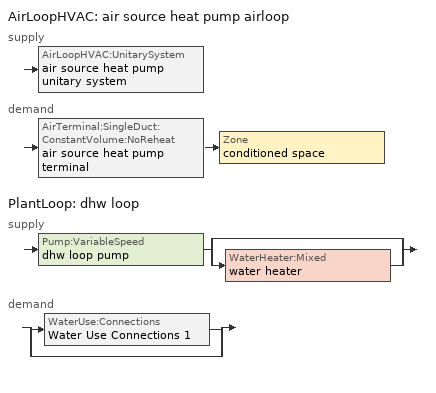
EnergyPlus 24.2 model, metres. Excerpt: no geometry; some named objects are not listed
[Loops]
AirLoopHVAC 'air source heat pump airloop'
 supply: AirLoopHVAC:UnitarySystem 'air source heat pump unitary system'
 demand: AirTerminal:SingleDuct:ConstantVolume:NoReheat 'air source heat pump terminal' > Zone 'conditioned space'
PlantLoop 'dhw loop'
 supply: Pump:VariableSpeed 'dhw loop pump' > split
  | bypass
  | WaterHeater:Mixed 'water heater'
 demand: split
  | WaterUse:Connections 'Water Use Connections 1'
  | bypass
[ZoneControl:Thermostat]
conditioned space Thermostat: Zone or ZoneList=conditioned space; Control Type Schedule=conditioned space Thermostat Schedule; Control 1=conditioned space temperature setpoint; Temperature Difference Between Cutout And Setpoint {deltaC}=0
[ThermostatSetpoint:DualSetpoint]
conditioned space temperature setpoint: Heating Setpoint Temperature Schedule=heating setpoint; Cooling Setpoint Temperature Schedule=cooling setpoint
[AirLoopHVAC:UnitarySystem] Control Type=Load; Controlling Zone or Thermostat Location=conditioned space; Dehumidification Control Type=None; Availability Schedule=Always On Discrete; Fan Placement=BlowThrough; DX Heating Coil Sizing Ratio=1; Use DOAS DX Cooling Coil=No; Minimum Supply Air Temperature {C}=2; Latent Load Control=SensibleOnlyLoadControl; Heating Supply Air Flow Rate Method=SupplyAirFlowRate; No Load Supply Air Flow Rate Method=SupplyAirFlowRate; No Load Supply Air Flow Rate {m3/s}=0; No Load Supply Air Flow Rate Control Set To Low Speed=Yes; Maximum Supply Air Temperature {C}=48.8889; Maximum Outdoor Dry-Bulb Temperature for Supplemental Heater Operation {C}=21; Ancillary On-Cycle Electric Power {W}=0; Ancillary Off-Cycle Electric Power {W}=0
Name | Supply Fan | Supply Air Fan Operating Mode Schedule | Heating Coil | Cooling Supply Air Flow Rate Method | Heating Supply Air Flow Rate {m3/s} | Cooling Coil | Cooling Supply Air Flow Rate {m3/s}
unit heater unitary system | unit heater supply fan | unit heater auto fan schedule | unit heater htg coil | None | 0.00141584
air source heat pump unitary system | air source heat pump supply fan | air source heat pump auto fan schedule | air source heat pump htg coil | SupplyAirFlowRate | 0.445046 | air source heat pump clg coil | 0.569169
[Fan:SystemModel] Availability Schedule=Always On Discrete; Speed Control Method=Discrete; Electric Power Minimum Flow Rate Fraction=0.2; Design Pressure Rise {Pa}=500; Motor Efficiency=1; Motor In Air Stream Fraction=1; Design Electric Power Consumption {W}=Autosize; Design Power Sizing Method=PowerPerFlow; Electric Power Per Unit Flow Rate Per Unit Pressure {W/((m3/s)-Pa)}=1.66667; Fan Total Efficiency=0.7; Motor Loss Radiative Fraction=0
Name | Design Maximum Air Flow Rate {m3/s} | Electric Power Per Unit Flow Rate {W/(m3/s)} | Number of Speeds | Speed Flow Fraction 1 | Speed Electric Power Fraction 1 | Speed Flow Fraction 2 | Speed Electric Power Fraction 2
unit heater supply fan | 0.00141584 | 1e-06 | 1 | 1 | 1
air source heat pump supply fan | 0.569169 | 1059.44 | 2 | 0.78192 | 0.47807 | 1 | 1
[Coil:Heating:Fuel]
unit heater htg coil: Availability Schedule=Always On Discrete; Fuel Type=OtherFuel1; Burner Efficiency=0.3; Nominal Capacity {W}=0.293071; On Cycle Parasitic Electric Load {W}=0; Off Cycle Parasitic Fuel Load {W}=0
[ZoneHVAC:Baseboard:Convective:Electric]
electric baseboard: Availability Schedule=Always On Discrete; Heating Design Capacity {W}=17241.1; Efficiency=1
[AirTerminal:SingleDuct:ConstantVolume:NoReheat]
air source heat pump terminal: Availability Schedule=Always On Discrete; Maximum Air Flow Rate {m3/s}=0.569169
[Zone equipment]
conditioned space: unit heater unitary system, electric baseboard, air source heat pump terminal
[AirLoopHVAC]
air source heat pump airloop: Design Supply Air Flow Rate {m3/s}=0.569169; Design Return Air Flow Fraction of Supply Air Flow=1
[Sizing:System]
air source heat pump airloop: Type of Load to Size On=Sensible; Design Outdoor Air Flow Rate {m3/s}=Autosize; Central Heating Maximum System Air Flow Ratio=0.3; Preheat Design Temperature {C}=7; Preheat Design Humidity Ratio {kgWater/kgDryAir}=0.008; Precool Design Temperature {C}=12.8; Precool Design Humidity Ratio {kgWater/kgDryAir}=0.008; Central Cooling Design Supply Air Temperature {C}=12.8; Central Heating Design Supply Air Temperature {C}=16.7; Type of Zone Sum to Use=NonCoincident; 100% Outdoor Air in Cooling=Yes; 100% Outdoor Air in Heating=Yes; Central Cooling Design Supply Air Humidity Ratio {kgWater/kgDryAir}=0.0085; Central Heating Design Supply Air Humidity Ratio {kgWater/kgDryAir}=0.008; Cooling Supply Air Flow Rate Method=DesignDay; Cooling Supply Air Flow Rate {m3/s}=0; Cooling Supply Air Flow Rate Per Floor Area {m3/s-m2}=0.00996765; Cooling Fraction of Autosized Cooling Supply Air Flow Rate=1; Cooling Supply Air Flow Rate Per Unit Cooling Capacity {m3/s-W}=3.94755e-05; Heating Supply Air Flow Rate Method=DesignDay; Heating Supply Air Flow Rate {m3/s}=0; Heating Supply Air Flow Rate Per Floor Area {m3/s-m2}=0.00996765; Heating Fraction of Autosized Heating Supply Air Flow Rate=1; Heating Fraction of Autosized Cooling Supply Air Flow Rate=1; Heating Supply Air Flow Rate Per Unit Heating Capacity {m3/s-W}=3.15882e-05; System Outdoor Air Method=ZoneSum; Zone Maximum Outdoor Air Fraction=1; Cooling Design Capacity Method=CoolingDesignCapacity; Cooling Design Capacity {W}=Autosize; Cooling Design Capacity Per Floor Area {W/m2}=234.7; Fraction of Autosized Cooling Design Capacity=1; Heating Design Capacity Method=HeatingDesignCapacity; Heating Design Capacity {W}=Autosize; Heating Design Capacity Per Floor Area {W/m2}=157; Fraction of Autosized Heating Design Capacity=1; Central Cooling Capacity Control Method=OnOff; Occupant Diversity=Autosize
[AvailabilityManager:Scheduled]
air source heat pump airloop Availability Manager: Schedule=Always On Discrete
[Coil:Heating:DX:SingleSpeed]
air source heat pump htg coil: Availability Schedule=Always On Discrete; Gross Rated Heating Capacity {W}=10325.2; Gross Rated Heating COP {W/W}=1.42251; Rated Air Flow Rate {m3/s}=0.546373; Rated Supply Fan Power Per Volume Flow Rate 2017 {W/(m3/s)}=773.3; Rated Supply Fan Power Per Volume Flow Rate 2023 {W/(m3/s)}=934.4; Heating Capacity Function of Temperature Curve=Heat-CAP-fT1; Heating Capacity Function of Flow Fraction Curve=Heat-CAP-fFF1; Energy Input Ratio Function of Temperature Curve=Heat-EIR-fT1; Energy Input Ratio Function of Flow Fraction Curve=Heat-EIR-fFF1; Part Load Fraction Correlation Curve=Heat-PLF-fPLR1; Defrost Energy Input Ratio Function of Temperature Curve=Defrosteir; Minimum Outdoor Dry-Bulb Temperature for Compressor Operation {C}=-17.7778; Maximum Outdoor Dry-Bulb Temperature for Defrost Operation {C}=4.44444; Crankcase Heater Capacity {W}=50; Maximum Outdoor Dry-Bulb Temperature for Crankcase Heater Operation {C}=10; Defrost Strategy=ReverseCycle; Defrost Control=Timed; Defrost Time Period Fraction=0.166667; Resistive Defrost Heater Capacity {W}=2000
[Coil:Cooling:DX:SingleSpeed]
air source heat pump clg coil: Availability Schedule=Always On Discrete; Gross Rated Total Cooling Capacity {W}=10897; Gross Rated Sensible Heat Ratio=0.759906; Gross Rated Cooling COP {W/W}=3.950564; Rated Air Flow Rate {m3/s}=0.56074; Rated Evaporator Fan Power Per Volume Flow Rate 2017 {W/(m3/s)}=773.3; Rated Evaporator Fan Power Per Volume Flow Rate 2023 {W/(m3/s)}=934.4; Total Cooling Capacity Function of Temperature Curve=Cool-CAP-fT1; Total Cooling Capacity Function of Flow Fraction Curve=Cool-CAP-fFF1; Energy Input Ratio Function of Temperature Curve=Cool-EIR-fT1; Energy Input Ratio Function of Flow Fraction Curve=Cool-EIR-fFF1; Part Load Fraction Correlation Curve=Cool-PLF-fPLR1; Minimum Outdoor Dry-Bulb Temperature for Compressor Operation {C}=-25; Nominal Time for Condensate Removal to Begin {s}=1000; Ratio of Initial Moisture Evaporation Rate and Steady State Latent Capacity=1.5; Maximum Cycling Rate {cycles/hr}=3; Latent Capacity Time Constant {s}=45; Condenser Type=AirCooled; Evaporative Condenser Effectiveness=0.9; Evaporative Condenser Air Flow Rate {m3/s}=Autosize; Evaporative Condenser Pump Rated Power Consumption {W}=Autosize; Crankcase Heater Capacity {W}=50; Maximum Outdoor Dry-Bulb Temperature for Crankcase Heater Operation {C}=10; Basin Heater Capacity {W/K}=0; Basin Heater Setpoint Temperature {C}=2
[PlantLoop]
dhw loop: Fluid Type=Water; Plant Equipment Operation Scheme=dhw loop Operation Schemes; Maximum Loop Temperature {C}=100; Minimum Loop Temperature {C}=0; Maximum Loop Flow Rate {m3/s}=0.01; Minimum Loop Flow Rate {m3/s}=0; Plant Loop Volume {m3}=0.003; Load Distribution Scheme=Optimal; Plant Loop Demand Calculation Scheme=SingleSetpoint; Common Pipe Simulation=None
[Sizing:Plant]
dhw loop: Loop Type=Heating; Design Loop Exit Temperature {C}=56; Loop Design Temperature Difference {deltaC}=5.55556; Sizing Option=NonCoincident; Zone Timesteps in Averaging Window=1; Coincident Sizing Factor Mode=None
[Pump:VariableSpeed]
dhw loop pump: Design Maximum Flow Rate {m3/s}=0.01; Design Pump Head {Pa}=1; Design Power Consumption {W}=0; Motor Efficiency=0.85; Fraction of Motor Inefficiencies to Fluid Stream=0; Coefficient 1 of the Part Load Performance Curve=0; Coefficient 2 of the Part Load Performance Curve=1; Coefficient 3 of the Part Load Performance Curve=0; Coefficient 4 of the Part Load Performance Curve=0; Design Minimum Flow Rate {m3/s}=0; Pump Control Type=Intermittent; Skin Loss Radiative Fraction=0.5; Design Power Sizing Method=PowerPerFlowPerPressure; Design Electric Power per Unit Flow Rate {W/(m3/s)}=348701.1; Design Shaft Power per Unit Flow Rate per Unit Head {W/((m3/s)-Pa)}=1.28205; Design Minimum Flow Rate Fraction=0
[WaterHeater:Mixed]
water heater: Tank Volume {m3}=0.221447; Setpoint Temperature Schedule=water heater setpoint; Deadband Temperature Difference {deltaC}=2; Maximum Temperature Limit {C}=99; Heater Control Type=Cycle; Heater Maximum Capacity {W}=3499.85; Heater Minimum Capacity {W}=0; Heater Ignition Minimum Flow Rate {m3/s}=0; Heater Ignition Delay {s}=0; Heater Fuel Type=Electricity; Heater Thermal Efficiency=1; Off Cycle Parasitic Fuel Consumption Rate {W}=0; Off Cycle Parasitic Fuel Type=Electricity; Off Cycle Parasitic Heat Fraction to Tank=0; On Cycle Parasitic Fuel Consumption Rate {W}=0; On Cycle Parasitic Fuel Type=Electricity; On Cycle Parasitic Heat Fraction to Tank=0; Ambient Temperature Indicator=Zone; Ambient Temperature Zone=conditioned space; Off Cycle Loss Coefficient to Ambient Temperature {W/K}=3.25153; Off Cycle Loss Fraction to Zone=1; On Cycle Loss Coefficient to Ambient Temperature {W/K}=3.25153; On Cycle Loss Fraction to Zone=1; Use Side Effectiveness=1; Source Side Effectiveness=1; Use Side Design Flow Rate {m3/s}=Autosize; Source Side Design Flow Rate {m3/s}=Autosize; Indirect Water Heating Recovery Time {hr}=1.5; Source Side Flow Control Mode=IndirectHeatPrimarySetpoint
[WaterHeater:Sizing]
water heater: Design Mode=PeakDraw; Time Storage Can Meet Peak Draw {hr}=0.538503; Time for Tank Recovery {hr}=0; Nominal Tank Volume for Autosizing Plant Connections {m3}=1
[SetpointManager:Scheduled]
Setpoint Manager Scheduled 1: Control Variable=Temperature; Schedule=dhw temp
[WaterUse:Connections]
Water Use Connections 1: Drain Water Heat Exchanger Type=None; Drain Water Heat Exchanger Destination=Plant; Water Use Equipment Name 1=dhw fixtures; Water Use Equipment Name 2=dhw distribution waste; Water Use Equipment Name 3=clothes washer; Water Use Equipment Name 4=dishwasher
[WaterUse:Equipment]
Name | Peak Flow Rate {m3/s} | Flow Rate Fraction Schedule | Target Temperature Schedule
dhw fixtures | 2.41897e-06 | dhw fixtures schedule | mixed water temperature schedule
dhw distribution waste | 7.3333e-07 | dhw fixtures schedule | mixed water temperature schedule
clothes washer | 9.69919e-07 | clothes washer schedule
dishwasher | 2.90872e-07 | dishwasher schedule
[PlantEquipmentOperationSchemes]
dhw loop Operation Schemes: Control Scheme Object Type 1=PlantEquipmentOperation:HeatingLoad; Control Scheme Name 1=dhw loop Heating Operation Scheme; Control Scheme Schedule Name 1=Always On Discrete
[PlantEquipmentOperation:HeatingLoad]
dhw loop Heating Operation Scheme: Load Range Lower Limit 1 {W}=0; Load Range Upper Limit 1 {W}=1000000000; Range Equipment List Name 1=dhw loop Heating Equipment List
[PlantEquipmentList]
dhw loop Heating Equipment List: WaterHeater:Mixed, water heater
[EnergyManagementSystem:GlobalVariable]
air_source_heat_pump_airloop_Fan_RTF
infil_program_Qfan
infil_program_Qinf
natural_vent_program_Qnv
natural_vent_program_Qwhf
[EnergyManagementSystem:InternalVariable]
air_source_heat_pump_airloop_max_sup_fan_mfr: Internal Data Index Key=air source heat pump supply fan; Internal Data Type=Fan Maximum Mass Flow Rate
[EnergyManagementSystem:Sensor]
Name | Output:Variable or Output:Meter Index Key | Output:Variable or Output:Meter
airflow_gain | infil flow | Infiltration Sensible Heat Gain Energy
airflow_gain_1 | natural vent flow | Infiltration Sensible Heat Gain Energy
airflow_gain_2 | whole house fan flow | Infiltration Sensible Heat Gain Energy
airflow_loss | infil flow | Infiltration Sensible Heat Loss Energy
airflow_loss_1 | natural vent flow | Infiltration Sensible Heat Loss Energy
airflow_loss_2 | whole house fan flow | Infiltration Sensible Heat Loss Energy
air_source_heat_pump_airloop_Fan_RTF_s | air source heat pump supply fan | Fan Runtime Fraction Speed 1
air_source_heat_pump_airloop_Fan_RTF_s_1 | air source heat pump supply fan | Fan Runtime Fraction Speed 2
air_source_heat_pump_clg_coil_s | air source heat pump clg coil | Cooling Coil Total Cooling Energy
air_source_heat_pump_htg_coil_s | air source heat pump htg coil | Heating Coil Heating Energy
air_source_heat_pump_supply_fan_s | air source heat pump supply fan | Fan Electricity Energy
clg_load_cond |  | Cooling:EnergyTransfer:Zone:CONDITIONED SPACE
clg_sp_s; clg_sp_s_1 | cooling setpoint | Schedule Value
clothes_dryer_exhaust_0_sch_s | clothes dryer exhaust 0 schedule | Schedule Value
conditioned_space_clg_unmet_s | conditioned space | Zone Cooling Setpoint Not Met Time
conditioned_space_htg_unmet_s | conditioned space | Zone Heating Setpoint Not Met Time
cool_season | cooling season schedule | Schedule Value
dhw_loss | water heater | Water Heater Heat Loss Energy
dhw_rtf | water heater | Water Heater Runtime Fraction
fridge_tin_s; tin_s; tin_s_1 | conditioned space | Zone Mean Air Temperature
htg_load_cond |  | Heating:EnergyTransfer:Zone:CONDITIONED SPACE
htg_sp_s; htg_sp_s_1 | heating setpoint | Schedule Value
ig_ee_conv | clothes dryer | Electric Equipment Convective Heating Energy
ig_ee_conv_1 | clothes washer | Electric Equipment Convective Heating Energy
ig_ee_conv_2 | cooking range | Electric Equipment Convective Heating Energy
ig_ee_conv_3 | dishwasher | Electric Equipment Convective Heating Energy
ig_ee_conv_4 | fridge | Electric Equipment Convective Heating Energy
ig_ee_conv_5 | misc plug loads | Electric Equipment Convective Heating Energy
ig_ee_conv_6 | whole house fan | Electric Equipment Convective Heating Energy
ig_ee_rad | clothes dryer | Electric Equipment Radiant Heating Energy
ig_ee_rad_1 | clothes washer | Electric Equipment Radiant Heating Energy
ig_ee_rad_2 | cooking range | Electric Equipment Radiant Heating Energy
ig_ee_rad_3 | dishwasher | Electric Equipment Radiant Heating Energy
ig_ee_rad_4 | fridge | Electric Equipment Radiant Heating Energy
ig_ee_rad_5 | misc plug loads | Electric Equipment Radiant Heating Energy
ig_ee_rad_6 | whole house fan | Electric Equipment Radiant Heating Energy
ig_lgt_conv | interior lighting | Lights Convective Heating Energy
ig_lgt_rad | interior lighting | Lights Radiant Heating Energy
ig_lgt_vis | interior lighting | Lights Visible Radiation Heating Energy
ig_oe_conv | clothes dryer 1 | Other Equipment Convective Heating Energy
ig_oe_conv_1 | cooking range 1 | Other Equipment Convective Heating Energy
ig_oe_conv_2 | general water use latent | Other Equipment Convective Heating Energy
ig_oe_conv_3 | general water use sensible | Other Equipment Convective Heating Energy
ig_oe_conv_4 | water heater energy adjustment1 | Other Equipment Convective Heating Energy
ig_oe_rad | clothes dryer 1 | Other Equipment Radiant Heating Energy
ig_oe_rad_1 | cooking range 1 | Other Equipment Radiant Heating Energy
ig_oe_rad_2 | general water use latent | Other Equipment Radiant Heating Energy
ig_oe_rad_3 | general water use sensible | Other Equipment Radiant Heating Energy
ig_oe_rad_4 | water heater energy adjustment1 | Other Equipment Radiant Heating Energy
ig_ppl_conv | occupants | People Convective Heating Energy
ig_ppl_rad | occupants | People Radiant Heating Energy
im_conv | furniture mass conditioned space 1 | Surface Inside Face Convection Heat Gain Energy
im_conv_1 | partition wall mass | Surface Inside Face Convection Heat Gain Energy
im_ig | furniture mass conditioned space 1 | Surface Inside Face Internal Gains Radiation Heat Gain Energy
im_ig_1 | partition wall mass | Surface Inside Face Internal Gains Radiation Heat Gain Energy
im_lgt | furniture mass conditioned space 1 | Surface Inside Face Lights Radiation Heat Gain Energy
im_lgt_1 | partition wall mass | Surface Inside Face Lights Radiation Heat Gain Energy
im_sol | furniture mass conditioned space 1 | Surface Inside Face Solar Radiation Heat Gain Energy
im_sol_1 | partition wall mass | Surface Inside Face Solar Radiation Heat Gain Energy
im_surf | furniture mass conditioned space 1 | Surface Inside Face Net Surface Thermal Radiation Heat Gain Energy
im_surf_1 | partition wall mass | Surface Inside Face Net Surface Thermal Radiation Heat Gain Energy
mv_conv | mech vent house fan | Electric Equipment Convective Heating Energy
mv_conv_1 | mech vent house fan cfis | Electric Equipment Convective Heating Energy
mv_conv_2 | mech vent house fan latent load | Other Equipment Convective Heating Energy
mv_conv_3 | mech vent house fan sensible load | Other Equipment Convective Heating Energy
mv_rad | mech vent house fan | Electric Equipment Radiant Heating Energy
mv_rad_1 | mech vent house fan cfis | Electric Equipment Radiant Heating Energy
mv_rad_2 | mech vent house fan latent load | Other Equipment Radiant Heating Energy
mv_rad_3 | mech vent house fan sensible load | Other Equipment Radiant Heating Energy
natural_vent_s | natural vent schedule | Schedule Value
out_pb_s |  | Site Outdoor Air Barometric Pressure
out_wt_s |  | Site Outdoor Air Humidity Ratio
site_vw_s |  | Site Wind Speed
ss_back_out | Window1 | Surface Window Shortwave from Zone Back Out Window Heat Transfer Rate
ss_back_out_1 | Window10 | Surface Window Shortwave from Zone Back Out Window Heat Transfer Rate
ss_back_out_10 | Window2 | Surface Window Shortwave from Zone Back Out Window Heat Transfer Rate
ss_back_out_11 | Window20 | Surface Window Shortwave from Zone Back Out Window Heat Transfer Rate
ss_back_out_12 | Window22 | Surface Window Shortwave from Zone Back Out Window Heat Transfer Rate
ss_back_out_13 | Window23 | Surface Window Shortwave from Zone Back Out Window Heat Transfer Rate
ss_back_out_14 | Window24 | Surface Window Shortwave from Zone Back Out Window Heat Transfer Rate
ss_back_out_15 | Window26 | Surface Window Shortwave from Zone Back Out Window Heat Transfer Rate
ss_back_out_16 | Window27 | Surface Window Shortwave from Zone Back Out Window Heat Transfer Rate
ss_back_out_17 | Window28 | Surface Window Shortwave from Zone Back Out Window Heat Transfer Rate
ss_back_out_18 | Window29 | Surface Window Shortwave from Zone Back Out Window Heat Transfer Rate
ss_back_out_19 | Window30 | Surface Window Shortwave from Zone Back Out Window Heat Transfer Rate
ss_back_out_2 | Window12 | Surface Window Shortwave from Zone Back Out Window Heat Transfer Rate
ss_back_out_20 | Window31 | Surface Window Shortwave from Zone Back Out Window Heat Transfer Rate
ss_back_out_21 | Window32 | Surface Window Shortwave from Zone Back Out Window Heat Transfer Rate
ss_back_out_22 | Window33 | Surface Window Shortwave from Zone Back Out Window Heat Transfer Rate
ss_back_out_23 | Window34 | Surface Window Shortwave from Zone Back Out Window Heat Transfer Rate
ss_back_out_24 | Window35 | Surface Window Shortwave from Zone Back Out Window Heat Transfer Rate
ss_back_out_25 | Window36 | Surface Window Shortwave from Zone Back Out Window Heat Transfer Rate
ss_back_out_26 | Window38 | Surface Window Shortwave from Zone Back Out Window Heat Transfer Rate
ss_back_out_27 | Window4 | Surface Window Shortwave from Zone Back Out Window Heat Transfer Rate
ss_back_out_28 | Window40 | Surface Window Shortwave from Zone Back Out Window Heat Transfer Rate
ss_back_out_29 | Window41 | Surface Window Shortwave from Zone Back Out Window Heat Transfer Rate
ss_back_out_3 | Window13 | Surface Window Shortwave from Zone Back Out Window Heat Transfer Rate
ss_back_out_30 | Window42 | Surface Window Shortwave from Zone Back Out Window Heat Transfer Rate
ss_back_out_31 | Window5 | Surface Window Shortwave from Zone Back Out Window Heat Transfer Rate
ss_back_out_32 | Window6 | Surface Window Shortwave from Zone Back Out Window Heat Transfer Rate
ss_back_out_33 | Window7 | Surface Window Shortwave from Zone Back Out Window Heat Transfer Rate
ss_back_out_34 | Window8 | Surface Window Shortwave from Zone Back Out Window Heat Transfer Rate
ss_back_out_4 | Window14 | Surface Window Shortwave from Zone Back Out Window Heat Transfer Rate
ss_back_out_5 | Window15 | Surface Window Shortwave from Zone Back Out Window Heat Transfer Rate
ss_back_out_6 | Window16 | Surface Window Shortwave from Zone Back Out Window Heat Transfer Rate
ss_back_out_7 | Window17 | Surface Window Shortwave from Zone Back Out Window Heat Transfer Rate
ss_back_out_8 | Window18 | Surface Window Shortwave from Zone Back Out Window Heat Transfer Rate
ss_back_out_9 | Window19 | Surface Window Shortwave from Zone Back Out Window Heat Transfer Rate
ss_conv | Door1 | Surface Inside Face Convection Heat Gain Energy
ss_conv_1 | Door2 | Surface Inside Face Convection Heat Gain Energy
ss_conv_10 | Window18 | Surface Inside Face Convection Heat Gain Energy
ss_conv_11 | Window19 | Surface Inside Face Convection Heat Gain Energy
ss_conv_12 | Window2 | Surface Inside Face Convection Heat Gain Energy
ss_conv_13 | Window20 | Surface Inside Face Convection Heat Gain Energy
ss_conv_14 | Window22 | Surface Inside Face Convection Heat Gain Energy
ss_conv_15 | Window23 | Surface Inside Face Convection Heat Gain Energy
ss_conv_16 | Window24 | Surface Inside Face Convection Heat Gain Energy
ss_conv_17 | Window26 | Surface Inside Face Convection Heat Gain Energy
ss_conv_18 | Window27 | Surface Inside Face Convection Heat Gain Energy
ss_conv_19 | Window28 | Surface Inside Face Convection Heat Gain Energy
ss_conv_2 | Window1 | Surface Inside Face Convection Heat Gain Energy
ss_conv_20 | Window29 | Surface Inside Face Convection Heat Gain Energy
ss_conv_21 | Window30 | Surface Inside Face Convection Heat Gain Energy
ss_conv_22 | Window31 | Surface Inside Face Convection Heat Gain Energy
ss_conv_23 | Window32 | Surface Inside Face Convection Heat Gain Energy
ss_conv_24 | Window33 | Surface Inside Face Convection Heat Gain Energy
ss_conv_25 | Window34 | Surface Inside Face Convection Heat Gain Energy
ss_conv_26 | Window35 | Surface Inside Face Convection Heat Gain Energy
ss_conv_27 | Window36 | Surface Inside Face Convection Heat Gain Energy
ss_conv_28 | Window38 | Surface Inside Face Convection Heat Gain Energy
ss_conv_29 | Window4 | Surface Inside Face Convection Heat Gain Energy
ss_conv_3 | Window10 | Surface Inside Face Convection Heat Gain Energy
ss_conv_30 | Window40 | Surface Inside Face Convection Heat Gain Energy
ss_conv_31 | Window41 | Surface Inside Face Convection Heat Gain Energy
ss_conv_32 | Window42 | Surface Inside Face Convection Heat Gain Energy
ss_conv_33 | Window5 | Surface Inside Face Convection Heat Gain Energy
ss_conv_34 | Window6 | Surface Inside Face Convection Heat Gain Energy
ss_conv_35 | Window7 | Surface Inside Face Convection Heat Gain Energy
ss_conv_36 | Window8 | Surface Inside Face Convection Heat Gain Energy
ss_conv_4 | Window12 | Surface Inside Face Convection Heat Gain Energy
ss_conv_5 | Window13 | Surface Inside Face Convection Heat Gain Energy
ss_conv_6 | Window14 | Surface Inside Face Convection Heat Gain Energy
ss_conv_7 | Window15 | Surface Inside Face Convection Heat Gain Energy
ss_conv_8 | Window16 | Surface Inside Face Convection Heat Gain Energy
ss_conv_9 | Window17 | Surface Inside Face Convection Heat Gain Energy
ss_ig | Door1 | Surface Inside Face Internal Gains Radiation Heat Gain Energy
ss_ig_1 | Door2 | Surface Inside Face Internal Gains Radiation Heat Gain Energy
ss_ig_10 | Window18 | Surface Inside Face Internal Gains Radiation Heat Gain Energy
ss_ig_11 | Window19 | Surface Inside Face Internal Gains Radiation Heat Gain Energy
ss_ig_12 | Window2 | Surface Inside Face Internal Gains Radiation Heat Gain Energy
ss_ig_13 | Window20 | Surface Inside Face Internal Gains Radiation Heat Gain Energy
ss_ig_14 | Window22 | Surface Inside Face Internal Gains Radiation Heat Gain Energy
ss_ig_15 | Window23 | Surface Inside Face Internal Gains Radiation Heat Gain Energy
ss_ig_16 | Window24 | Surface Inside Face Internal Gains Radiation Heat Gain Energy
ss_ig_17 | Window26 | Surface Inside Face Internal Gains Radiation Heat Gain Energy
ss_ig_18 | Window27 | Surface Inside Face Internal Gains Radiation Heat Gain Energy
ss_ig_19 | Window28 | Surface Inside Face Internal Gains Radiation Heat Gain Energy
ss_ig_2 | Window1 | Surface Inside Face Internal Gains Radiation Heat Gain Energy
ss_ig_20 | Window29 | Surface Inside Face Internal Gains Radiation Heat Gain Energy
ss_ig_21 | Window30 | Surface Inside Face Internal Gains Radiation Heat Gain Energy
ss_ig_22 | Window31 | Surface Inside Face Internal Gains Radiation Heat Gain Energy
ss_ig_23 | Window32 | Surface Inside Face Internal Gains Radiation Heat Gain Energy
ss_ig_24 | Window33 | Surface Inside Face Internal Gains Radiation Heat Gain Energy
ss_ig_25 | Window34 | Surface Inside Face Internal Gains Radiation Heat Gain Energy
ss_ig_26 | Window35 | Surface Inside Face Internal Gains Radiation Heat Gain Energy
ss_ig_27 | Window36 | Surface Inside Face Internal Gains Radiation Heat Gain Energy
ss_ig_28 | Window38 | Surface Inside Face Internal Gains Radiation Heat Gain Energy
ss_ig_29 | Window4 | Surface Inside Face Internal Gains Radiation Heat Gain Energy
ss_ig_3 | Window10 | Surface Inside Face Internal Gains Radiation Heat Gain Energy
ss_ig_30 | Window40 | Surface Inside Face Internal Gains Radiation Heat Gain Energy
ss_ig_31 | Window41 | Surface Inside Face Internal Gains Radiation Heat Gain Energy
ss_ig_32 | Window42 | Surface Inside Face Internal Gains Radiation Heat Gain Energy
ss_ig_33 | Window5 | Surface Inside Face Internal Gains Radiation Heat Gain Energy
ss_ig_34 | Window6 | Surface Inside Face Internal Gains Radiation Heat Gain Energy
ss_ig_35 | Window7 | Surface Inside Face Internal Gains Radiation Heat Gain Energy
ss_ig_36 | Window8 | Surface Inside Face Internal Gains Radiation Heat Gain Energy
ss_ig_4 | Window12 | Surface Inside Face Internal Gains Radiation Heat Gain Energy
ss_ig_5 | Window13 | Surface Inside Face Internal Gains Radiation Heat Gain Energy
ss_ig_6 | Window14 | Surface Inside Face Internal Gains Radiation Heat Gain Energy
ss_ig_7 | Window15 | Surface Inside Face Internal Gains Radiation Heat Gain Energy
ss_ig_8 | Window16 | Surface Inside Face Internal Gains Radiation Heat Gain Energy
ss_ig_9 | Window17 | Surface Inside Face Internal Gains Radiation Heat Gain Energy
ss_lgt | Door1 | Surface Inside Face Lights Radiation Heat Gain Energy
ss_lgt_1 | Door2 | Surface Inside Face Lights Radiation Heat Gain Energy
ss_sol | Door1 | Surface Inside Face Solar Radiation Heat Gain Energy
ss_sol_1 | Door2 | Surface Inside Face Solar Radiation Heat Gain Energy
ss_surf | Door1 | Surface Inside Face Net Surface Thermal Radiation Heat Gain Energy
ss_surf_1 | Door2 | Surface Inside Face Net Surface Thermal Radiation Heat Gain Energy
ss_surf_10 | Window18 | Surface Inside Face Net Surface Thermal Radiation Heat Gain Energy
ss_surf_11 | Window19 | Surface Inside Face Net Surface Thermal Radiation Heat Gain Energy
ss_surf_12 | Window2 | Surface Inside Face Net Surface Thermal Radiation Heat Gain Energy
ss_surf_13 | Window20 | Surface Inside Face Net Surface Thermal Radiation Heat Gain Energy
ss_surf_14 | Window22 | Surface Inside Face Net Surface Thermal Radiation Heat Gain Energy
ss_surf_15 | Window23 | Surface Inside Face Net Surface Thermal Radiation Heat Gain Energy
ss_surf_16 | Window24 | Surface Inside Face Net Surface Thermal Radiation Heat Gain Energy
ss_surf_17 | Window26 | Surface Inside Face Net Surface Thermal Radiation Heat Gain Energy
ss_surf_18 | Window27 | Surface Inside Face Net Surface Thermal Radiation Heat Gain Energy
ss_surf_19 | Window28 | Surface Inside Face Net Surface Thermal Radiation Heat Gain Energy
ss_surf_2 | Window1 | Surface Inside Face Net Surface Thermal Radiation Heat Gain Energy
ss_surf_20 | Window29 | Surface Inside Face Net Surface Thermal Radiation Heat Gain Energy
ss_surf_21 | Window30 | Surface Inside Face Net Surface Thermal Radiation Heat Gain Energy
ss_surf_22 | Window31 | Surface Inside Face Net Surface Thermal Radiation Heat Gain Energy
ss_surf_23 | Window32 | Surface Inside Face Net Surface Thermal Radiation Heat Gain Energy
ss_surf_24 | Window33 | Surface Inside Face Net Surface Thermal Radiation Heat Gain Energy
ss_surf_25 | Window34 | Surface Inside Face Net Surface Thermal Radiation Heat Gain Energy
ss_surf_26 | Window35 | Surface Inside Face Net Surface Thermal Radiation Heat Gain Energy
ss_surf_27 | Window36 | Surface Inside Face Net Surface Thermal Radiation Heat Gain Energy
ss_surf_28 | Window38 | Surface Inside Face Net Surface Thermal Radiation Heat Gain Energy
ss_surf_29 | Window4 | Surface Inside Face Net Surface Thermal Radiation Heat Gain Energy
ss_surf_3 | Window10 | Surface Inside Face Net Surface Thermal Radiation Heat Gain Energy
ss_surf_30 | Window40 | Surface Inside Face Net Surface Thermal Radiation Heat Gain Energy
ss_surf_31 | Window41 | Surface Inside Face Net Surface Thermal Radiation Heat Gain Energy
ss_surf_32 | Window42 | Surface Inside Face Net Surface Thermal Radiation Heat Gain Energy
ss_surf_33 | Window5 | Surface Inside Face Net Surface Thermal Radiation Heat Gain Energy
ss_surf_34 | Window6 | Surface Inside Face Net Surface Thermal Radiation Heat Gain Energy
ss_surf_35 | Window7 | Surface Inside Face Net Surface Thermal Radiation Heat Gain Energy
ss_surf_36 | Window8 | Surface Inside Face Net Surface Thermal Radiation Heat Gain Energy
ss_surf_4 | Window12 | Surface Inside Face Net Surface Thermal Radiation Heat Gain Energy
ss_surf_5 | Window13 | Surface Inside Face Net Surface Thermal Radiation Heat Gain Energy
ss_surf_6 | Window14 | Surface Inside Face Net Surface Thermal Radiation Heat Gain Energy
ss_surf_7 | Window15 | Surface Inside Face Net Surface Thermal Radiation Heat Gain Energy
ss_surf_8 | Window16 | Surface Inside Face Net Surface Thermal Radiation Heat Gain Energy
ss_surf_9 | Window17 | Surface Inside Face Net Surface Thermal Radiation Heat Gain Energy
ss_trans_in | Window1 | Surface Window Transmitted Solar Radiation Rate
ss_trans_in_1 | Window10 | Surface Window Transmitted Solar Radiation Rate
ss_trans_in_10 | Window2 | Surface Window Transmitted Solar Radiation Rate
ss_trans_in_11 | Window20 | Surface Window Transmitted Solar Radiation Rate
ss_trans_in_12 | Window22 | Surface Window Transmitted Solar Radiation Rate
ss_trans_in_13 | Window23 | Surface Window Transmitted Solar Radiation Rate
ss_trans_in_14 | Window24 | Surface Window Transmitted Solar Radiation Rate
ss_trans_in_15 | Window26 | Surface Window Transmitted Solar Radiation Rate
ss_trans_in_16 | Window27 | Surface Window Transmitted Solar Radiation Rate
ss_trans_in_17 | Window28 | Surface Window Transmitted Solar Radiation Rate
ss_trans_in_18 | Window29 | Surface Window Transmitted Solar Radiation Rate
ss_trans_in_19 | Window30 | Surface Window Transmitted Solar Radiation Rate
ss_trans_in_2 | Window12 | Surface Window Transmitted Solar Radiation Rate
ss_trans_in_20 | Window31 | Surface Window Transmitted Solar Radiation Rate
ss_trans_in_21 | Window32 | Surface Window Transmitted Solar Radiation Rate
ss_trans_in_22 | Window33 | Surface Window Transmitted Solar Radiation Rate
ss_trans_in_23 | Window34 | Surface Window Transmitted Solar Radiation Rate
ss_trans_in_24 | Window35 | Surface Window Transmitted Solar Radiation Rate
ss_trans_in_25 | Window36 | Surface Window Transmitted Solar Radiation Rate
ss_trans_in_26 | Window38 | Surface Window Transmitted Solar Radiation Rate
ss_trans_in_27 | Window4 | Surface Window Transmitted Solar Radiation Rate
ss_trans_in_28 | Window40 | Surface Window Transmitted Solar Radiation Rate
ss_trans_in_29 | Window41 | Surface Window Transmitted Solar Radiation Rate
ss_trans_in_3 | Window13 | Surface Window Transmitted Solar Radiation Rate
ss_trans_in_30 | Window42 | Surface Window Transmitted Solar Radiation Rate
ss_trans_in_31 | Window5 | Surface Window Transmitted Solar Radiation Rate
ss_trans_in_32 | Window6 | Surface Window Transmitted Solar Radiation Rate
ss_trans_in_33 | Window7 | Surface Window Transmitted Solar Radiation Rate
ss_trans_in_34 | Window8 | Surface Window Transmitted Solar Radiation Rate
ss_trans_in_4 | Window14 | Surface Window Transmitted Solar Radiation Rate
ss_trans_in_5 | Window15 | Surface Window Transmitted Solar Radiation Rate
ss_trans_in_6 | Window16 | Surface Window Transmitted Solar Radiation Rate
ss_trans_in_7 | Window17 | Surface Window Transmitted Solar Radiation Rate
ss_trans_in_8 | Window18 | Surface Window Transmitted Solar Radiation Rate
ss_trans_in_9 | Window19 | Surface Window Transmitted Solar Radiation Rate
ss_trans_out | Window1 | Surface Inside Face Initial Transmitted Diffuse Transmitted Out Window Solar Radiation Rate
ss_trans_out_1 | Window10 | Surface Inside Face Initial Transmitted Diffuse Transmitted Out Window Solar Radiation Rate
ss_trans_out_10 | Window2 | Surface Inside Face Initial Transmitted Diffuse Transmitted Out Window Solar Radiation Rate
ss_trans_out_11 | Window20 | Surface Inside Face Initial Transmitted Diffuse Transmitted Out Window Solar Radiation Rate
ss_trans_out_12 | Window22 | Surface Inside Face Initial Transmitted Diffuse Transmitted Out Window Solar Radiation Rate
ss_trans_out_13 | Window23 | Surface Inside Face Initial Transmitted Diffuse Transmitted Out Window Solar Radiation Rate
ss_trans_out_14 | Window24 | Surface Inside Face Initial Transmitted Diffuse Transmitted Out Window Solar Radiation Rate
ss_trans_out_15 | Window26 | Surface Inside Face Initial Transmitted Diffuse Transmitted Out Window Solar Radiation Rate
ss_trans_out_16 | Window27 | Surface Inside Face Initial Transmitted Diffuse Transmitted Out Window Solar Radiation Rate
ss_trans_out_17 | Window28 | Surface Inside Face Initial Transmitted Diffuse Transmitted Out Window Solar Radiation Rate
ss_trans_out_18 | Window29 | Surface Inside Face Initial Transmitted Diffuse Transmitted Out Window Solar Radiation Rate
ss_trans_out_19 | Window30 | Surface Inside Face Initial Transmitted Diffuse Transmitted Out Window Solar Radiation Rate
ss_trans_out_2 | Window12 | Surface Inside Face Initial Transmitted Diffuse Transmitted Out Window Solar Radiation Rate
ss_trans_out_20 | Window31 | Surface Inside Face Initial Transmitted Diffuse Transmitted Out Window Solar Radiation Rate
ss_trans_out_21 | Window32 | Surface Inside Face Initial Transmitted Diffuse Transmitted Out Window Solar Radiation Rate
ss_trans_out_22 | Window33 | Surface Inside Face Initial Transmitted Diffuse Transmitted Out Window Solar Radiation Rate
ss_trans_out_23 | Window34 | Surface Inside Face Initial Transmitted Diffuse Transmitted Out Window Solar Radiation Rate
ss_trans_out_24 | Window35 | Surface Inside Face Initial Transmitted Diffuse Transmitted Out Window Solar Radiation Rate
ss_trans_out_25 | Window36 | Surface Inside Face Initial Transmitted Diffuse Transmitted Out Window Solar Radiation Rate
ss_trans_out_26 | Window38 | Surface Inside Face Initial Transmitted Diffuse Transmitted Out Window Solar Radiation Rate
ss_trans_out_27 | Window4 | Surface Inside Face Initial Transmitted Diffuse Transmitted Out Window Solar Radiation Rate
ss_trans_out_28 | Window40 | Surface Inside Face Initial Transmitted Diffuse Transmitted Out Window Solar Radiation Rate
ss_trans_out_29 | Window41 | Surface Inside Face Initial Transmitted Diffuse Transmitted Out Window Solar Radiation Rate
ss_trans_out_3 | Window13 | Surface Inside Face Initial Transmitted Diffuse Transmitted Out Window Solar Radiation Rate
ss_trans_out_30 | Window42 | Surface Inside Face Initial Transmitted Diffuse Transmitted Out Window Solar Radiation Rate
ss_trans_out_31 | Window5 | Surface Inside Face Initial Transmitted Diffuse Transmitted Out Window Solar Radiation Rate
ss_trans_out_32 | Window6 | Surface Inside Face Initial Transmitted Diffuse Transmitted Out Window Solar Radiation Rate
ss_trans_out_33 | Window7 | Surface Inside Face Initial Transmitted Diffuse Transmitted Out Window Solar Radiation Rate
ss_trans_out_34 | Window8 | Surface Inside Face Initial Transmitted Diffuse Transmitted Out Window Solar Radiation Rate
ss_trans_out_4 | Window14 | Surface Inside Face Initial Transmitted Diffuse Transmitted Out Window Solar Radiation Rate
ss_trans_out_5 | Window15 | Surface Inside Face Initial Transmitted Diffuse Transmitted Out Window Solar Radiation Rate
ss_trans_out_6 | Window16 | Surface Inside Face Initial Transmitted Diffuse Transmitted Out Window Solar Radiation Rate
ss_trans_out_7 | Window17 | Surface Inside Face Initial Transmitted Diffuse Transmitted Out Window Solar Radiation Rate
ss_trans_out_8 | Window18 | Surface Inside Face Initial Transmitted Diffuse Transmitted Out Window Solar Radiation Rate
ss_trans_out_9 | Window19 | Surface Inside Face Initial Transmitted Diffuse Transmitted Out Window Solar Radiation Rate
s_conv | Floor1 | Surface Inside Face Convection Heat Gain Energy
s_conv_1 | FoundationWall1 | Surface Inside Face Convection Heat Gain Energy
s_conv_10 | Wall2:180 | Surface Inside Face Convection Heat Gain Energy
s_conv_11 | Wall2:270 | Surface Inside Face Convection Heat Gain Energy
s_conv_12 | Wall2:90 | Surface Inside Face Convection Heat Gain Energy
s_conv_2 | inferred conditioned ceiling | Surface Inside Face Convection Heat Gain Energy
s_conv_3 | inferred conditioned floor | Surface Inside Face Convection Heat Gain Energy
s_conv_4 | Slab1 | Surface Inside Face Convection Heat Gain Energy
s_conv_5 | Wall1:0 | Surface Inside Face Convection Heat Gain Energy
s_conv_6 | Wall1:180 | Surface Inside Face Convection Heat Gain Energy
s_conv_7 | Wall1:270 | Surface Inside Face Convection Heat Gain Energy
s_conv_8 | Wall1:90 | Surface Inside Face Convection Heat Gain Energy
s_conv_9 | Wall2:0 | Surface Inside Face Convection Heat Gain Energy
s_ig | Floor1 | Surface Inside Face Internal Gains Radiation Heat Gain Energy
s_ig_1 | FoundationWall1 | Surface Inside Face Internal Gains Radiation Heat Gain Energy
s_ig_10 | Wall2:180 | Surface Inside Face Internal Gains Radiation Heat Gain Energy
s_ig_11 | Wall2:270 | Surface Inside Face Internal Gains Radiation Heat Gain Energy
s_ig_12 | Wall2:90 | Surface Inside Face Internal Gains Radiation Heat Gain Energy
s_ig_2 | inferred conditioned ceiling | Surface Inside Face Internal Gains Radiation Heat Gain Energy
s_ig_3 | inferred conditioned floor | Surface Inside Face Internal Gains Radiation Heat Gain Energy
s_ig_4 | Slab1 | Surface Inside Face Internal Gains Radiation Heat Gain Energy
s_ig_5 | Wall1:0 | Surface Inside Face Internal Gains Radiation Heat Gain Energy
s_ig_6 | Wall1:180 | Surface Inside Face Internal Gains Radiation Heat Gain Energy
s_ig_7 | Wall1:270 | Surface Inside Face Internal Gains Radiation Heat Gain Energy
s_ig_8 | Wall1:90 | Surface Inside Face Internal Gains Radiation Heat Gain Energy
s_ig_9 | Wall2:0 | Surface Inside Face Internal Gains Radiation Heat Gain Energy
s_lgt | Floor1 | Surface Inside Face Lights Radiation Heat Gain Energy
s_lgt_1 | FoundationWall1 | Surface Inside Face Lights Radiation Heat Gain Energy
s_lgt_10 | Wall2:180 | Surface Inside Face Lights Radiation Heat Gain Energy
s_lgt_11 | Wall2:270 | Surface Inside Face Lights Radiation Heat Gain Energy
s_lgt_12 | Wall2:90 | Surface Inside Face Lights Radiation Heat Gain Energy
s_lgt_2 | inferred conditioned ceiling | Surface Inside Face Lights Radiation Heat Gain Energy
s_lgt_3 | inferred conditioned floor | Surface Inside Face Lights Radiation Heat Gain Energy
s_lgt_4 | Slab1 | Surface Inside Face Lights Radiation Heat Gain Energy
s_lgt_5 | Wall1:0 | Surface Inside Face Lights Radiation Heat Gain Energy
s_lgt_6 | Wall1:180 | Surface Inside Face Lights Radiation Heat Gain Energy
s_lgt_7 | Wall1:270 | Surface Inside Face Lights Radiation Heat Gain Energy
s_lgt_8 | Wall1:90 | Surface Inside Face Lights Radiation Heat Gain Energy
s_lgt_9 | Wall2:0 | Surface Inside Face Lights Radiation Heat Gain Energy
s_sol | Floor1 | Surface Inside Face Solar Radiation Heat Gain Energy
s_sol_1 | FoundationWall1 | Surface Inside Face Solar Radiation Heat Gain Energy
s_sol_10 | Wall2:180 | Surface Inside Face Solar Radiation Heat Gain Energy
s_sol_11 | Wall2:270 | Surface Inside Face Solar Radiation Heat Gain Energy
s_sol_12 | Wall2:90 | Surface Inside Face Solar Radiation Heat Gain Energy
s_sol_2 | inferred conditioned ceiling | Surface Inside Face Solar Radiation Heat Gain Energy
s_sol_3 | inferred conditioned floor | Surface Inside Face Solar Radiation Heat Gain Energy
s_sol_4 | Slab1 | Surface Inside Face Solar Radiation Heat Gain Energy
s_sol_5 | Wall1:0 | Surface Inside Face Solar Radiation Heat Gain Energy
s_sol_6 | Wall1:180 | Surface Inside Face Solar Radiation Heat Gain Energy
s_sol_7 | Wall1:270 | Surface Inside Face Solar Radiation Heat Gain Energy
s_sol_8 | Wall1:90 | Surface Inside Face Solar Radiation Heat Gain Energy
s_sol_9 | Wall2:0 | Surface Inside Face Solar Radiation Heat Gain Energy
s_surf | Floor1 | Surface Inside Face Net Surface Thermal Radiation Heat Gain Energy
s_surf_1 | FoundationWall1 | Surface Inside Face Net Surface Thermal Radiation Heat Gain Energy
s_surf_10 | Wall2:180 | Surface Inside Face Net Surface Thermal Radiation Heat Gain Energy
s_surf_11 | Wall2:270 | Surface Inside Face Net Surface Thermal Radiation Heat Gain Energy
s_surf_12 | Wall2:90 | Surface Inside Face Net Surface Thermal Radiation Heat Gain Energy
s_surf_2 | inferred conditioned ceiling | Surface Inside Face Net Surface Thermal Radiation Heat Gain Energy
s_surf_3 | inferred conditioned floor | Surface Inside Face Net Surface Thermal Radiation Heat Gain Energy
s_surf_4 | Slab1 | Surface Inside Face Net Surface Thermal Radiation Heat Gain Energy
s_surf_5 | Wall1:0 | Surface Inside Face Net Surface Thermal Radiation Heat Gain Energy
s_surf_6 | Wall1:180 | Surface Inside Face Net Surface Thermal Radiation Heat Gain Energy
s_surf_7 | Wall1:270 | Surface Inside Face Net Surface Thermal Radiation Heat Gain Energy
s_surf_8 | Wall1:90 | Surface Inside Face Net Surface Thermal Radiation Heat Gain Energy
s_surf_9 | Wall2:0 | Surface Inside Face Net Surface Thermal Radiation Heat Gain Energy
tout_db; tout_db_1 | Environment | Site Outdoor Air Drybulb Temperature
tout_s | conditioned space | Zone Outdoor Air Drybulb Temperature
unit_heater_htg_coil_s | unit heater htg coil | Heating Coil Heating Energy
unit_heater_supply_fan_s | unit heater supply fan | Fan Electricity Energy
water_heater_energy | water heater | Water Heater Electricity Rate
water_heater_off_cycle_parasitic | water heater | Water Heater Off Cycle Parasitic Electricity Rate
water_heater_on_cycle_parasitic | water heater | Water Heater On Cycle Parasitic Electricity Rate
win_s | conditioned space | Zone Air Humidity Ratio
[EnergyManagementSystem:Actuator]
Name | Actuated Component Unique | Actuated Component Type | Actuated Component Control Type
air_source_heat_pump_supply_fan_pressure_rise_act | air source heat pump supply fan | Fan | Fan Pressure Rise
air_source_heat_pump_supply_fan_total_efficiency_act | air source heat pump supply fan | Fan | Fan Total Efficiency
fridge_schedule_act | fridge schedule | Schedule:Constant | Schedule Value
infil_flow_act | infil flow | Zone Infiltration | Air Exchange Flow Rate
mech_vent_house_fan_cfis_act | mech vent house fan cfis | ElectricEquipment | Electricity Rate
mech_vent_house_fan_latent_load_act | mech vent house fan latent load | OtherEquipment | Power Level
mech_vent_house_fan_sensible_load_act | mech vent house fan sensible load | OtherEquipment | Power Level
natural_vent_flow_act | natural vent flow | Zone Infiltration | Air Exchange Flow Rate
Sequential_Fraction_Schedule_2_act | Sequential Fraction Schedule 2 | Schedule:Constant | Schedule Value
water_heater_ec_adj_act | water heater energy adjustment1 | OtherEquipment | Power Level
whole_house_fan_act | whole house fan | ElectricEquipment | Electricity Rate
whole_house_fan_flow_act | whole house fan flow | Zone Infiltration | Air Exchange Flow Rate
whole_house_fan_mix_act | whole house fan mix | ZoneMixing | Air Exchange Flow Rate
[EnergyManagementSystem:Program]
air_source_heat_pump_supply_fan_disaggregate_program: Set air_source_heat_pump_supply_fan_clg = 0; Set air_source_heat_pump_supply_fan_primary_htg = 0; If air_source_heat_pump_clg_coil_s > 0; Set air_source_heat_pump_supply_fan_clg = air_source_heat_pump_supply_fan_s; Else; Set air_source_heat_pump_supply_fan_primary_htg = air_source_heat_pump_supply_fan_s; EndIf
air_source_heat_pump_supply_fan_power_program: If tout_db_1 < -17.78; Set air_source_heat_pump_supply_fan_pressure_rise_act = 0; Set air_source_heat_pump_supply_fan_total_efficiency_act = 1; Else; Set air_source_heat_pump_supply_fan_pressure_rise_act = NULL; Set air_source_heat_pump_supply_fan_total_efficiency_act = NULL; EndIf
fridge_schedule_program: Set Tin = fridge_tin_s*(9.0/5.0)+32.0; Set fridge_schedule_act = 0; If (Hour == 0); Set fridge_schedule_act = (-0.487+0.019*Tin); ElseIf (Hour == 1); Set fridge_schedule_act = (-0.34+0.016*Tin); ElseIf (Hour == 2); Set fridge_schedule_act = (-0.37+0.017*Tin); ElseIf (Hour == 3); Set fridge_schedule_act = (-0.361+0.016*Tin); ElseIf (Hour == 4); Set fridge_schedule_act = (-0.515+0.018*Tin); ElseIf (Hour == 5); Set fridge_schedule_act = (-0.684+0.021*Tin); ElseIf (Hour == 6); Set fridge_schedule_act = (-0.471+0.019*Tin); ElseIf (Hour == 7); Set fridge_schedule_act = (-0.159+0.015*Tin); ElseIf (Hour == 8); Set fridge_schedule_act = (-0.079+0.015*Tin); ElseIf (Hour == 9); Set fridge_schedule_act = (-0.417+0.019*Tin); ElseIf (Hour == 10); Set fridge_schedule_act = (-0.411+0.018*Tin); ElseIf (Hour == 11); Set fridge_schedule_act = (-0.386+0.018*Tin); ElseIf (Hour == 12); Set fridge_schedule_act = (-0.24+0.016*Tin); ElseIf (Hour == 13); Set fridge_schedule_act = (-0.314+0.017*Tin); ElseIf (Hour == 14); Set fridge_schedule_act = (-0.16+0.015*Tin); ElseIf (Hour == 15); Set fridge_schedule_act = (-0.121+0.015*Tin); ElseIf (Hour == 16); Set fridge_schedule_act = (-0.469+0.02*Tin); ElseIf (Hour == 17); Set fridge_schedule_act = (-0.412+0.02*Tin); ElseIf (Hour == 18); Set fridge_schedule_act = (-0.091+0.017*Tin); ElseIf (Hour == 19); Set fridge_schedule_act = (0.077+0.014*Tin); ElseIf (Hour == 20); Set fridge_schedule_act = (-0.118+0.016*Tin); ElseIf (Hour == 21); Set fridge_schedule_act = (-0.247+0.017*Tin); ElseIf (Hour == 22); Set fridge_schedule_act = (-0.445+0.019*Tin); ElseIf (Hour == 23); Set fridge_schedule_act = (-0.544+0.02*Tin); EndIf
infil_program: Set p_m = 0.14; Set p_s = 0.22; Set s_m = 270; Set s_s = 370; Set z_m = 9.99744; Set z_s = 5.609991334898204; Set f_t = (((s_m/z_m)^p_m)*((z_s/s_s)^p_s)); Set Tdiff = tin_s-tout_s; Set dT = @Abs Tdiff; Set c = 0.0841; Set Cs = 0.1052; Set Cw = 0.1513; Set n = 0.65; Set sft = (f_t*0.54); Set temp1 = ((c*Cw)*((sft*site_vw_s)^(2*n)))^2; Set Qinf = (((c*Cs*(dT^n))^2)+temp1)^0.5; Set Qinf = (@Max Qinf 0); Set mech_vent_house_fan_sensible_load_act = 0.0; Set mech_vent_house_fan_latent_load_act = 0.0; Set OASupInPb = out_pb_s; Set OASupInTemp = tout_s; Set OASupInW = out_wt_s; Set OASupRho = (@RhoAirFnPbTdbW OASupInPb OASupInTemp OASupInW); Set OASupCp = (@CpAirFnW OASupInW); Set OASupInEnth = (@HFnTdbW OASupInTemp OASupInW); Set ZoneTemp = tin_s; Set ZoneW = win_s; Set ZoneCp = (@CpAirFnW ZoneW); Set ZoneAirEnth = (@HFnTdbW ZoneTemp ZoneW); Set mech_vent_house_fan_cfis_act = 0.0; Set QWHV_cfis_sup = 0.0; Set QWHV_cfis_suppl_sup = 0.0; Set QWHV_cfis_suppl_exh = 0.0; Set Qrange = 0; Set Qbath = 0; Set Qdryer = 0; Set Qdryer = Qdryer + 0.0001 * clothes_dryer_exhaust_0_sch_s; Set QWHV_sup = 0.0; Set QWHV_exh = 0.0071; Set Qsupply = QWHV_sup + QWHV_cfis_sup + QWHV_cfis_suppl_sup; Set Qexhaust = Qrange + Qbath + Qdryer + QWHV_exh + QWHV_cfis_suppl_exh; Set Qfan = (@Max Qexhaust Qsupply); Set Qducts = 0; If Qducts < 0; Set Qsupply = Qsupply - Qducts; Else; Set Qexhaust = Qexhaust + Qducts; EndIf; Set Qfan_with_ducts = (@Max Qexhaust Qsupply); Set Qimb = (@Abs (Qsupply - Qexhaust)); If Qinf + Qimb > 0; Set Qtot = Qfan_with_ducts + (Qinf^2) / (Qinf + Qimb); Else; Set Qtot = Qfan_with_ducts; EndIf; Set Qinf_adj = Qtot - Qfan; Set infil_flow_act = Qinf_adj; Set infil_program_Qinf = Qinf_adj; Set infil_program_Qfan = Qfan; Set Qload = Qfan; Set Effectiveness_Sens = 0.0; Set Effectiveness_Lat = 0.0; Set Fan_MFR = Qload * OASupRho; Set ZoneInEnth = OASupInEnth; Set ZoneInTemp = OASupInTemp; Set FanTotalToCond = Fan_MFR * (ZoneInEnth - ZoneAirEnth); Set FanSensToCond = Fan_MFR * ZoneCp * (ZoneInTemp - ZoneTemp); Set FanLatToCond = FanTotalToCond - FanSensToCond; Set mech_vent_house_fan_sensible_load_act = mech_vent_house_fan_sensible_load_act + FanSensToCond; Set mech_vent_house_fan_latent_load_act = mech_vent_house_fan_latent_load_act + FanLatToCond
natural_vent_program: Set Tin = tin_s; Set Tout = tout_s; Set Wout = out_wt_s; Set Pbar = out_pb_s; Set Phiout = (@RhFnTdbWPb Tout Wout Pbar); Set MaxHR = 0.0115; Set Tnvsp = (htg_sp_s + clg_sp_s) / 2; Set NVavail = natural_vent_s; Set ClgSsnAvail = cool_season; Set Qnv = 0; Set Qwhf = 0; Set whole_house_fan_mix_act = 0; Set whole_house_fan_act = 0; If ((Wout < MaxHR) && (Tin > Tout) && (Tin > Tnvsp) && (ClgSsnAvail > 0)); Set WHF_Flow = 0; Set Adj = (Tin-Tnvsp)/(Tin-Tout); Set Adj = (@Min Adj 1); Set Adj = (@Max Adj 0); If (WHF_Flow > 0); Set Qwhf = WHF_Flow*Adj; Set whole_house_fan_mix_act = WHF_Flow*Adj; Set WHF_W = 0; Set whole_house_fan_act = WHF_W*Adj; ElseIf (NVavail > 0); Set NVArea = 0.0; Set Cs = 0.00020633853562472017; Set Cw = 3.3626858580352945e-05; Set Tdiff = Tin-Tout; Set dT = (@Abs Tdiff); Set Vwind = site_vw_s; Set SGNV = NVArea*Adj*((((Cs*dT)+(Cw*(Vwind^2)))^0.5)/1000); Set MaxNV = 3.792221985605377; Set Qnv = (@Min SGNV MaxNV); EndIf; EndIf; Set natural_vent_flow_act = Qnv; Set whole_house_fan_flow_act = Qwhf; Set natural_vent_program_Qnv = Qnv; Set natural_vent_program_Qwhf = Qwhf
Sequential_Fraction_Schedule_2_program: If tout_db > 4.444444444444445; Set Sequential_Fraction_Schedule_2_act = 0; Else; Set Sequential_Fraction_Schedule_2_act = NULL; EndIf
total_airflows_program: Set total_infil_flow_rate = 0; Set total_mechvent_flow_rate = 0; Set total_natvent_flow_rate = 0; Set total_whf_flow_rate = 0; Set total_infil_flow_rate = total_infil_flow_rate + (infil_program_Qinf * 1); Set total_mechvent_flow_rate = total_mechvent_flow_rate + (infil_program_Qfan * 1); Set total_natvent_flow_rate = total_natvent_flow_rate + (natural_vent_program_Qnv * 1); Set total_whf_flow_rate = total_whf_flow_rate + (natural_vent_program_Qwhf * 1)
total_loads_program: Set loads_htg_tot = 0; Set loads_clg_tot = 0; If htg_load_cond > 0; Set loads_htg_tot = loads_htg_tot + (htg_load_cond - clg_load_cond) * 1.0; EndIf; Set loads_htg_tot = (@Max loads_htg_tot 0); If clg_load_cond > 0; Set loads_clg_tot = loads_clg_tot + (clg_load_cond - htg_load_cond) * 1.0; EndIf; Set loads_clg_tot = (@Max loads_clg_tot 0)
unit_heater_supply_fan_disaggregate_program: Set unit_heater_supply_fan_primary_htg = 0; If unit_heater_htg_coil_s > 0; Set unit_heater_supply_fan_primary_htg = unit_heater_supply_fan_s; EndIf
unmet_hours_program: Set htg_unmet_hours = 0; Set clg_unmet_hours = 0; Set unit_htg_unmet_hours = 0; If ((DayOfYear >= 1) && (DayOfYear <= 365)); Set unit_htg_unmet_hours = unit_htg_unmet_hours + conditioned_space_htg_unmet_s; If unit_htg_unmet_hours > htg_unmet_hours; Set htg_unmet_hours = unit_htg_unmet_hours; EndIf; EndIf; Set unit_clg_unmet_hours = 0; If ((DayOfYear >= 1) && (DayOfYear <= 365)); Set unit_clg_unmet_hours = unit_clg_unmet_hours + conditioned_space_clg_unmet_s; If unit_clg_unmet_hours > clg_unmet_hours; Set clg_unmet_hours = unit_clg_unmet_hours; EndIf; EndIf
water_heater_EC_adj: If WarmupFlag == 0; Set dhw_e_cons = water_heater_energy + water_heater_on_cycle_parasitic + water_heater_off_cycle_parasitic; Set water_heater_ec_adj_act = 0.0 * dhw_e_cons / 1; EndIf
[EnergyManagementSystem:ProgramCallingManager]
air_source_heat_pump_supply_fan_disaggregate_program_calling_manager: EndOfSystemTimestepBeforeHVACReporting; air_source_heat_pump_supply_fan_disaggregate_program
[Schedule:Constant]
Name | Hourly Value
Always On Discrete | 1
unit heater auto fan schedule; air source heat pump auto fan schedule | 0
dhw temp; water heater setpoint | 56
mixed water temperature schedule | 40.5556
[Schedule:Day:Interval]
clothes washer schedule day: No, 01:00, 0.104651, 02:00, 0.0813953, 04:00, 0.0465116, 05:00, 0.0813953, 06:00, 0.127907, 07:00, 0.255814, 08:00, 0.569767, 09:00, 0.848837, 10:00, 1, 11:00, 0.976744, 12:00, 0.872093, 13:00, 0.77907, 14:00, 0.697674, 15:00, 0.569767, 16:00, 0.593023, 17:00, 0.581395, 21:00, 0.569767, 22:00, 0.546512, 23:00, 0.372093, 24:00, 0.197674
clothes washer schedule default day; dishwasher schedule default day; heating setpoint default day; cooling setpoint default day; dhw fixtures schedule default day: No, 24:00, 0
dishwasher schedule day: No, 01:00, 0.135135, 02:00, 0.0630631, 03:00, 0.045045, 05:00, 0.027027, 06:00, 0.0900901, 07:00, 0.18018, 08:00, 0.279279, 09:00, 0.522523, 10:00, 0.585586, 11:00, 0.504505, 12:00, 0.432432, 13:00, 0.378378, 14:00, 0.414414, 15:00, 0.324324, 17:00, 0.342342, 18:00, 0.441441, 19:00, 0.783784, 20:00, 1, 21:00, 0.810811, 22:00, 0.603604, 23:00, 0.396396, 24:00, 0.279279
heating setpoint day: No, 24:00, 21
cooling setpoint day: No, 24:00, 25
dhw fixtures schedule day: No, 01:00, 0.139535, 02:00, 0.0697674, 03:00, 0.0465116, 04:00, 0.0581395, 05:00, 0.116279, 06:00, 0.395349, 07:00, 0.906977, 08:00, 1, 09:00, 0.930233, 10:00, 0.77907, 11:00, 0.651163, 12:00, 0.546512, 13:00, 0.465116, 14:00, 0.406977, 15:00, 0.383721, 16:00, 0.360465, 17:00, 0.44186, 18:00, 0.593023, 20:00, 0.697674, 21:00, 0.639535, 22:00, 0.55814, 23:00, 0.44186, 24:00, 0.302326
[Schedule:Week:Daily]
clothes washer schedule Week Rule - Jan1-Dec31: clothes washer schedule day, clothes washer schedule day, clothes washer schedule day, clothes washer schedule day, clothes washer schedule day, clothes washer schedule day, clothes washer schedule day, clothes washer schedule default day, clothes washer schedule default day, clothes washer schedule default day, clothes washer schedule default day, clothes washer schedule default day
dishwasher schedule Week Rule - Jan1-Dec31: dishwasher schedule day, dishwasher schedule day, dishwasher schedule day, dishwasher schedule day, dishwasher schedule day, dishwasher schedule day, dishwasher schedule day, dishwasher schedule default day, dishwasher schedule default day, dishwasher schedule default day, dishwasher schedule default day, dishwasher schedule default day
heating setpoint Week Rule - Jan1-Dec31: heating setpoint day, heating setpoint day, heating setpoint day, heating setpoint day, heating setpoint day, heating setpoint day, heating setpoint day, heating setpoint default day, heating setpoint default day, heating setpoint default day, heating setpoint default day, heating setpoint default day
cooling setpoint Week Rule - Jan1-Dec31: cooling setpoint day, cooling setpoint day, cooling setpoint day, cooling setpoint day, cooling setpoint day, cooling setpoint day, cooling setpoint day, cooling setpoint default day, cooling setpoint default day, cooling setpoint default day, cooling setpoint default day, cooling setpoint default day
dhw fixtures schedule Week Rule - Jan1-Dec31: dhw fixtures schedule day, dhw fixtures schedule day, dhw fixtures schedule day, dhw fixtures schedule day, dhw fixtures schedule day, dhw fixtures schedule day, dhw fixtures schedule day, dhw fixtures schedule default day, dhw fixtures schedule default day, dhw fixtures schedule default day, dhw fixtures schedule default day, dhw fixtures schedule default day
[Schedule:Year]
clothes washer schedule: clothes washer schedule Week Rule - Jan1-Dec31, 1, 1, 12, 31
dishwasher schedule: dishwasher schedule Week Rule - Jan1-Dec31, 1, 1, 12, 31
heating setpoint: heating setpoint Week Rule - Jan1-Dec31, 1, 1, 12, 31
cooling setpoint: cooling setpoint Week Rule - Jan1-Dec31, 1, 1, 12, 31
dhw fixtures schedule: dhw fixtures schedule Week Rule - Jan1-Dec31, 1, 1, 12, 31
[Schedule:Compact]
conditioned space Thermostat Schedule: Through: 12/31, For: AllDays, Until: 24:00, 4
[Curve:Biquadratic] Minimum Value of x {BasedOnField A2}=-100; Maximum Value of x {BasedOnField A2}=100; Minimum Value of y {BasedOnField A3}=-100; Maximum Value of y {BasedOnField A3}=100
Name | Coefficient1 Constant | Coefficient2 x | Coefficient3 x**2 | Coefficient4 y | Coefficient5 y**2 | Coefficient6 x*y
Heat-CAP-fT1 | 0.892282 | -0.00414615 | 0 | 0.0261819 | 0 | 0
Heat-EIR-fT1 | 0.716518 | 0.0102759 | 0.000460734 | -0.00648037 | 0.000456354 | -0.00069764
Defrosteir | 0.1528 | 0 | 0 | 0 | 0 | 0
Cool-CAP-fT1 | 1.55736 | -0.0744482 | 0.0030986 | 0.00145958 | -4.1148e-05 | -0.000426714
Cool-EIR-fT1 | -0.350448 | 0.11681 | -0.00339951 | -0.00122609 | 0.000600809 | -0.000466884
[Curve:Quadratic] Minimum Value of x {BasedOnField A2}=0
Name | Coefficient1 Constant | Coefficient2 x | Coefficient3 x**2 | Maximum Value of x {BasedOnField A2} | Minimum Curve Output {BasedOnField A3} | Maximum Curve Output {BasedOnField A3}
Heat-CAP-fFF1 | 0.694045 | 0.474208 | -0.168253 | 2 | 0 | 2
Heat-EIR-fFF1 | 2.18542 | -1.94283 | 0.757409 | 2 | 0 | 2
Heat-PLF-fPLR1 | 0.8 | 0.2 | 0 | 1 | 0.7 | 1
Cool-CAP-fFF1 | 0.718664 | 0.417974 | -0.136638 | 2 | 0 | 2
Cool-EIR-fFF1 | 1.14349 | -0.13944 | -0.00404779 | 2 | 0 | 2
Cool-PLF-fPLR1 | 0.93 | 0.07 | 0 | 1 | 0.7 | 1
